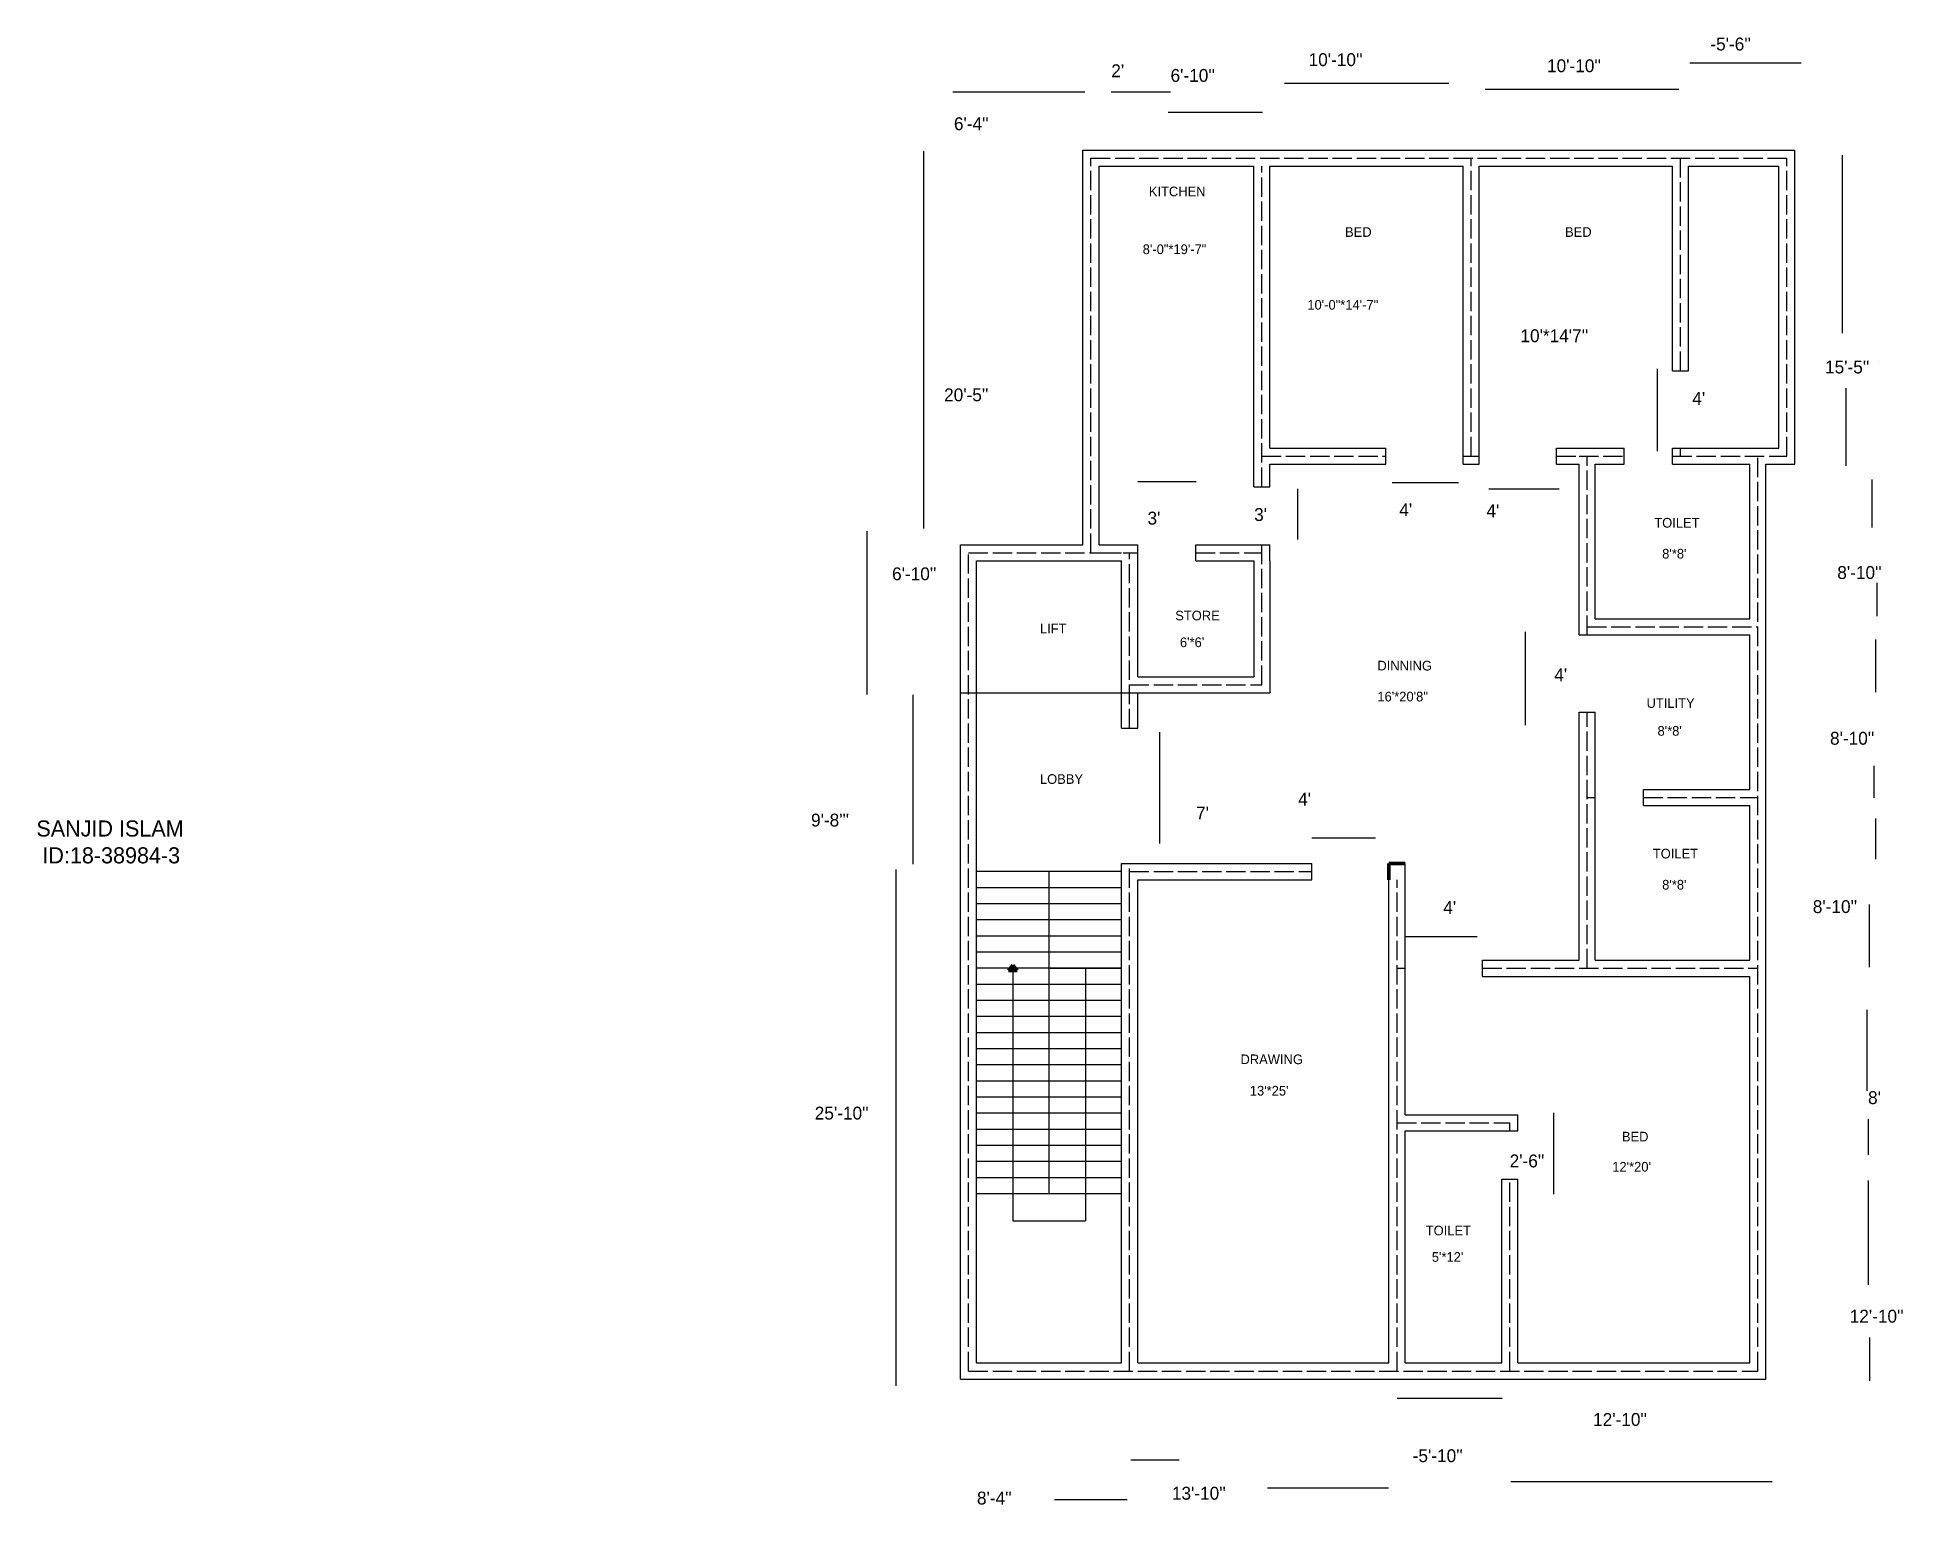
# Model space of a CAD drawing. Header units: inches. Extents: x -530 to 628, y -55 to 856.
import ezdxf

# ---------------------------------------------------------------- set-up
doc = ezdxf.new("R2010")
doc.units = ezdxf.units.IN
doc.header["$MEASUREMENT"] = 0
doc.linetypes.add('ACAD_ISO02W100', pattern=[15, 12, -3])

msp = doc.modelspace()

# ---------------------------------------------------------------- linework, layer by layer
for p, q in [((496.3, 840.5), (565.4, 840.5)), ((38.7, 822.5), (120.6, 822.5)), ((137.1, 822.5), (173.9, 822.5)), ((244.6, 827.8), (346.7, 827.8)), ((369.3, 824), (489.5, 824)), ((172.4, 809.8), (231, 809.8)), ((20.6, 785.6), (20.6, 551.3)), ((119.5, 786.3), (543.5, 786.3)), ((119.5, 541.3), (119.5, 786.3)), ((119.5, 541.3), (119.5, 776.3)), ((129.5, 776.3), (225.5, 776.3)), ((129.5, 541.3), (129.5, 776.3)), ((225.5, 577.3), (225.5, 776.3)), ((235.5, 776.3), (355.5, 776.3)), ((235.5, 601.3), (235.5, 776.3)), ((355.5, 591.3), (355.5, 776.3)), ((365.5, 776.3), (485.5, 776.3)), ((365.5, 591.3), (365.5, 776.3)), ((485.5, 649.3), (485.5, 776.3)), ((495.5, 776.3), (543.5, 776.3)), ((495.5, 649.3), (495.5, 776.3)), ((543.5, 786.3), (561.5, 786.3)), ((543.5, 776.3), (551.5, 776.3)), ((551.5, 601.3), (551.5, 776.3)), ((561.5, 591.3), (561.5, 786.3)), ((590.9, 783.2), (590.9, 672.7)), ((476, 650.4), (476, 599.3)), ((485.5, 649.3), (495.5, 649.3)), ((593.2, 638.4), (593.2, 590.3)), ((235.5, 601.3), (307.5, 601.3)), ((235.5, 591.3), (307.5, 591.3)), ((235.5, 577.3), (235.5, 591.3)), ((307.5, 591.3), (307.5, 601.3)), ((355.5, 591.3), (365.5, 591.3)), ((413.5, 601.3), (455.5, 601.3)), ((413.5, 591.3), (413.5, 601.3)), ((413.5, 591.3), (427.5, 591.3)), ((427.5, 485.3), (427.5, 591.3)), ((437.5, 591.3), (455.5, 591.3)), ((437.5, 495.3), (437.5, 591.3)), ((455.5, 591.3), (455.5, 601.3)), ((485.5, 601.3), (495.5, 601.3)), ((485.5, 591.3), (485.5, 601.3)), ((485.5, 591.3), (533.5, 591.3)), ((495.5, 601.3), (551.5, 601.3)), ((533.5, 495.3), (533.5, 591.3)), ((543.5, 591.3), (551.5, 591.3)), ((543.5, 343.3), (543.5, 591.3)), ((551.5, 591.3), (561.5, 591.3)), ((153.5, 580.5), (189.7, 580.5)), ((311.4, 579.8), (352.7, 579.8)), ((609.2, 581.7), (609.2, 551.9)), ((225.5, 577.3), (235.5, 577.3)), ((252.8, 576), (252.8, 544.5)), ((371.5, 576), (415.1, 576)), ((-14.7, 549.7), (-14.7, 448.3)), ((43.5, 541.3), (119.5, 541.3)), ((43.5, 23.3), (43.5, 541.3)), ((129.5, 541.3), (153.5, 541.3)), ((153.5, 459.3), (153.5, 541.3)), ((189.5, 541.3), (235.5, 541.3)), ((189.5, 531.3), (189.5, 541.3)), ((235.5, 531.3), (235.5, 541.3)), ((53.5, 531.3), (143.5, 531.3)), ((53.5, 33.3), (53.5, 531.3)), ((143.5, 427.3), (143.5, 531.3)), ((189.5, 531.3), (225.5, 531.3)), ((225.5, 531.3), (225.5, 459.3)), ((235.5, 531.3), (235.5, 449.3)), ((612.3, 517.6), (612.3, 497)), ((394, 487.1), (394, 429.3)), ((437.5, 495.3), (533.5, 495.3)), ((427.5, 485.3), (533.5, 485.3)), ((533.5, 389.3), (533.5, 485.3)), ((611.5, 482.5), (611.5, 449.8)), ((153.5, 459.3), (225.5, 459.3)), ((13.8, 448), (13.8, 342.9)), ((43.5, 449.3), (235.5, 449.3)), ((153.5, 427.3), (153.5, 449.3)), ((427.5, 437.3), (437.5, 437.3)), ((427.5, 283.3), (427.5, 437.3)), ((437.5, 389.3), (437.5, 437.3)), ((143.5, 427.3), (153.5, 427.3)), ((167.1, 424.8), (167.1, 355.7)), ((610.7, 384.2), (610.7, 404)), ((437.5, 283.3), (437.5, 389.3)), ((467.5, 389.3), (533.5, 389.3)), ((467.5, 379.3), (467.5, 389.3)), ((467.5, 379.3), (533.5, 379.3)), ((533.5, 343.3), (533.5, 379.3)), ((611.5, 371.2), (611.5, 346.1)), ((261.5, 359.2), (301.1, 359.2)), ((3.3, 339.7), (3.3, 19.1)), ((143.5, 338.3), (53.5, 338.3)), ((98.5, 138.3), (98.5, 338.3)), ((143.5, 343.3), (261.5, 343.3)), ((143.5, 333.3), (143.5, 343.3)), ((143.5, 33.3), (143.5, 338.3)), ((261.5, 333.3), (261.5, 343.3)), ((319.5, 283.3), (319.5, 343.3)), ((533.5, 283.3), (533.5, 343.3)), ((543.5, 23.3), (543.5, 343.3)), ((143.5, 328.3), (53.5, 328.3)), ((153.5, 333.3), (261.5, 333.3)), ((153.5, 33.3), (153.5, 333.3)), ((309.5, 33.3), (309.5, 333.3)), ((143.5, 318.3), (53.5, 318.3)), ((607.7, 279), (607.7, 317.9)), ((143.5, 308.3), (53.5, 308.3)), ((143.5, 298.3), (53.5, 298.3)), ((364.2, 297.8), (319.5, 297.8)), ((143.5, 288.3), (53.5, 288.3)), ((143.5, 278.3), (53.5, 278.3)), ((98.5, 278.3), (53.5, 278.3)), ((76, 278.3), (76, 121.6)), ((98.5, 278.3), (143.5, 278.3)), ((121, 278.3), (121, 121.6)), ((319.5, 187.3), (319.5, 283.3)), ((367.5, 283.3), (427.5, 283.3)), ((367.5, 273.3), (367.5, 283.3)), ((437.5, 283.3), (533.5, 283.3)), ((143.5, 268.3), (53.5, 268.3)), ((367.5, 273.3), (533.5, 273.3)), ((533.5, 33.3), (533.5, 273.3)), ((143.5, 258.3), (53.5, 258.3)), ((143.5, 248.3), (53.5, 248.3)), ((606.1, 252.6), (606.1, 202.3)), ((143.5, 238.3), (53.5, 238.3)), ((143.5, 228.3), (53.5, 228.3)), ((143.5, 218.3), (53.5, 218.3)), ((143.5, 208.3), (53.5, 208.3)), ((143.5, 198.3), (53.5, 198.3)), ((143.5, 188.3), (53.5, 188.3)), ((319.5, 187.3), (389.5, 187.3)), ((389.5, 177.3), (389.5, 187.3)), ((411.7, 188.5), (411.7, 138)), ((143.5, 178.3), (53.5, 178.3)), ((319.5, 177.3), (389.5, 177.3)), ((319.5, 33.3), (319.5, 177.3)), ((606.9, 184.7), (606.9, 162.6)), ((143.5, 168.3), (53.5, 168.3)), ((143.5, 158.3), (53.5, 158.3)), ((143.5, 148.3), (53.5, 148.3)), ((379.5, 147.3), (389.5, 147.3)), ((379.5, 33.3), (379.5, 147.3)), ((389.5, 33.3), (389.5, 147.3)), ((606.9, 146.6), (606.9, 81.8)), ((143.5, 138.3), (53.5, 138.3)), ((76, 121.6), (121, 121.6)), ((607.7, 49), (607.7, 22.3)), ((43.5, 23.3), (543.5, 23.3)), ((53.5, 33.3), (143.5, 33.3)), ((153.5, 33.3), (309.5, 33.3)), ((319.5, 33.3), (379.5, 33.3)), ((389.5, 33.3), (533.5, 33.3)), ((314.5, 11.4), (379.8, 11.4)), ((149.2, -26.9), (179.2, -26.9)), ((234.1, -44.2), (309.2, -44.2)), ((385.1, -40.4), (547.4, -40.4)), ((146.9, -51.7), (101.8, -51.7))]:
    msp.add_line(p, q)
at = {"linetype": 'ACAD_ISO02W100'}
for p, q in [((124.5, 781.3), (556.5, 781.3)), ((124.5, 536.3), (124.5, 781.3)), ((230.5, 577.3), (230.5, 776.3)), ((360.5, 596.3), (360.5, 781.3)), ((490.5, 649.3), (490.5, 781.3)), ((556.5, 596.3), (556.5, 781.3)), ((230.5, 596.3), (307.5, 596.3)), ((355.5, 596.3), (365.5, 596.3)), ((413.5, 596.3), (427.5, 596.3)), ((427.5, 596.3), (455.5, 596.3)), ((432.5, 485.3), (432.5, 596.3)), ((485.5, 596.3), (556.5, 596.3)), ((490.5, 596.3), (490.5, 601.3)), ((538.5, 343.3), (538.5, 596.3)), ((48.5, 536.3), (143.5, 536.3)), ((48.5, 28.3), (48.5, 536.3)), ((129.5, 536.3), (153.5, 536.3)), ((148.5, 427.3), (148.5, 536.3)), ((189.5, 536.3), (230.5, 536.3)), ((230.5, 454.3), (230.5, 541.3)), ((432.5, 490.3), (538.5, 490.3)), ((148.5, 454.3), (230.5, 454.3)), ((432.5, 278.3), (432.5, 437.3)), ((432.5, 384.3), (437.5, 384.3)), ((467.5, 384.3), (538.5, 384.3)), ((148.5, 28.3), (148.5, 343.3)), ((148.5, 338.3), (261.5, 338.3)), ((538.5, 28.3), (538.5, 343.3)), ((314.5, 28.3), (314.5, 333.3)), ((314.5, 278.3), (319.5, 278.3)), ((367.5, 278.3), (538.5, 278.3)), ((314.5, 182.3), (384.5, 182.3)), ((384.5, 177.3), (384.5, 182.3)), ((384.5, 28.3), (384.5, 147.3)), ((48.5, 28.3), (538.5, 28.3))]:
    msp.add_line(p, q, dxfattribs=at)
at = {"lineweight": 100}
for p, q in [((319.5, 343.3), (309.5, 343.3)), ((309.5, 343.3), (309.5, 333.3)), ((76, 280.3), (73.3, 277)), ((76, 278.3), (76, 280.3)), ((76, 280.3), (78.7, 277)), ((78.7, 277), (73.3, 277))]:
    msp.add_line(p, q, dxfattribs=at)

# ---------------------------------------------------------------- texts
for s, insert, char_height, width, attachment_point in [("10'-10''", (259.6, 838.3), 8, 93.922, 7), ("-5'-6''", (509, 848), 8, 66.873, 7), ("2'", (137.1, 831.5), 8, 53.348, 7), ("6'-10''", (173.9, 828.5), 8, 55.602, 7), ("10'-10''", (407.6, 834.5), 8, 93.922, 7), ("6'-4''", (39.4, 798.5), 8, 116.463, 7), ("10'*14'7''", (391.1, 666.9), 8, 63.116, 7), ("15'-5''", (580.2, 647.5), 8, 108.355, 7), ("15'", (613, 654.4), 0.2, 81.647, 7), ("20'-5''", (33.3, 630.2), 8, 64.618, 7), ("4'", (497.8, 636.1), 8, 38.32, 1), ("3'", (159.6, 561.8), 8, 20.287, 1), ("3'", (225.8, 564), 8, 19.536, 1), ("4'", (315.9, 567), 8, 21.79, 1), ("4'", (370, 566.3), 8, 24.795, 1), ("6'-10''", (1, 527.2), 8, 32.309, 1), ("8'-10''", (587.8, 519.9), 8, 89.278, 7), ("4'", (412.1, 464.5), 8, 30.806, 1), ("8'-10''", (583.3, 417), 8, 90.804, 7), ("4'", (253.1, 379.3), 8, 63.977, 7), ("9'-8'''", (-49.3, 366.2), 8, 47.337, 7), ("7'", (189.7, 370.7), 8, 43.58, 7), ('SANJID ISLAM\\P ID:18-38984-3', (-530.2, 343.3), 10, 210.996, 7), ("4'", (343.2, 312.1), 8, 34.514, 7), ("8'-10''", (572.6, 312.5), 8, 94.619, 7), ("8'", (606.9, 193.9), 8, 101.487, 7), ("25'-10''", (-47, 184.3), 8, 76.64, 7), ("2'-6''", (384.4, 154.6), 8, 27.354, 7), ("12'-10''", (595.5, 58.2), 8, 125.905, 7), ("12'-10''", (436.2, -5.9), 8, 125.905, 7), ("-5'-10''", (324.2, -28.4), 8, 54.099, 7), ("13'-10''", (174.7, -51.7), 8, 104.441, 7), ("8'-4''", (53.7, -54.7), 8, 77.392, 7)]:
    msp.add_mtext(s, dxfattribs=dict(insert=insert, char_height=char_height, width=width, attachment_point=attachment_point))
at = {"lineweight": 100, "char_height": 6, "attachment_point": 1}
for s, insert, width in [('KITCHEN', (160.4, 763.6), 96.562), ('BED', (282.2, 738.4), 81.54), ('BED', (418.8, 738.4), 81.54), ('8\'-0"*19\'-7"', (156.6, 727.7), 113.944), ('10\'-0"*14\'-7"', (258.8, 693.2), 127.462), ('TOILET', (474.2, 557.9), 112.012), ("8'*8'", (479.1, 538.7), 79.181), ('STORE', (176.8, 500.3), 93.666), ('LIFT', (92.8, 492.2), 89.803), ("6'*6'", (179.7, 483.7), 90.769), ('DINNING', (302.3, 469.2), 85.941), ('16\'*20\'8"', (302.3, 450), 104.287), ('UTILITY', (469.4, 446), 100.425), ("8'*8'", (476.2, 428.7), 79.181), ('LOBBY', (92.8, 398.8), 68.559), ('TOILET', (473.3, 352.5), 112.012), ("8'*8'", (479.1, 333.2), 79.181), ('DRAWING', (217.3, 224.8), 82.078), ("13'*25'", (223.1, 205.3), 115.875), ('BED', (454.1, 176.8), 81.54), ("12'*20'", (448.1, 158.1), 108.15), ('TOILET', (332.3, 118.5), 112.012), ("5'*12'", (336.1, 102.1), 56.006)]:
    msp.add_mtext(s, dxfattribs=dict(at, insert=insert, width=width))

doc.saveas('drawing.dxf')
